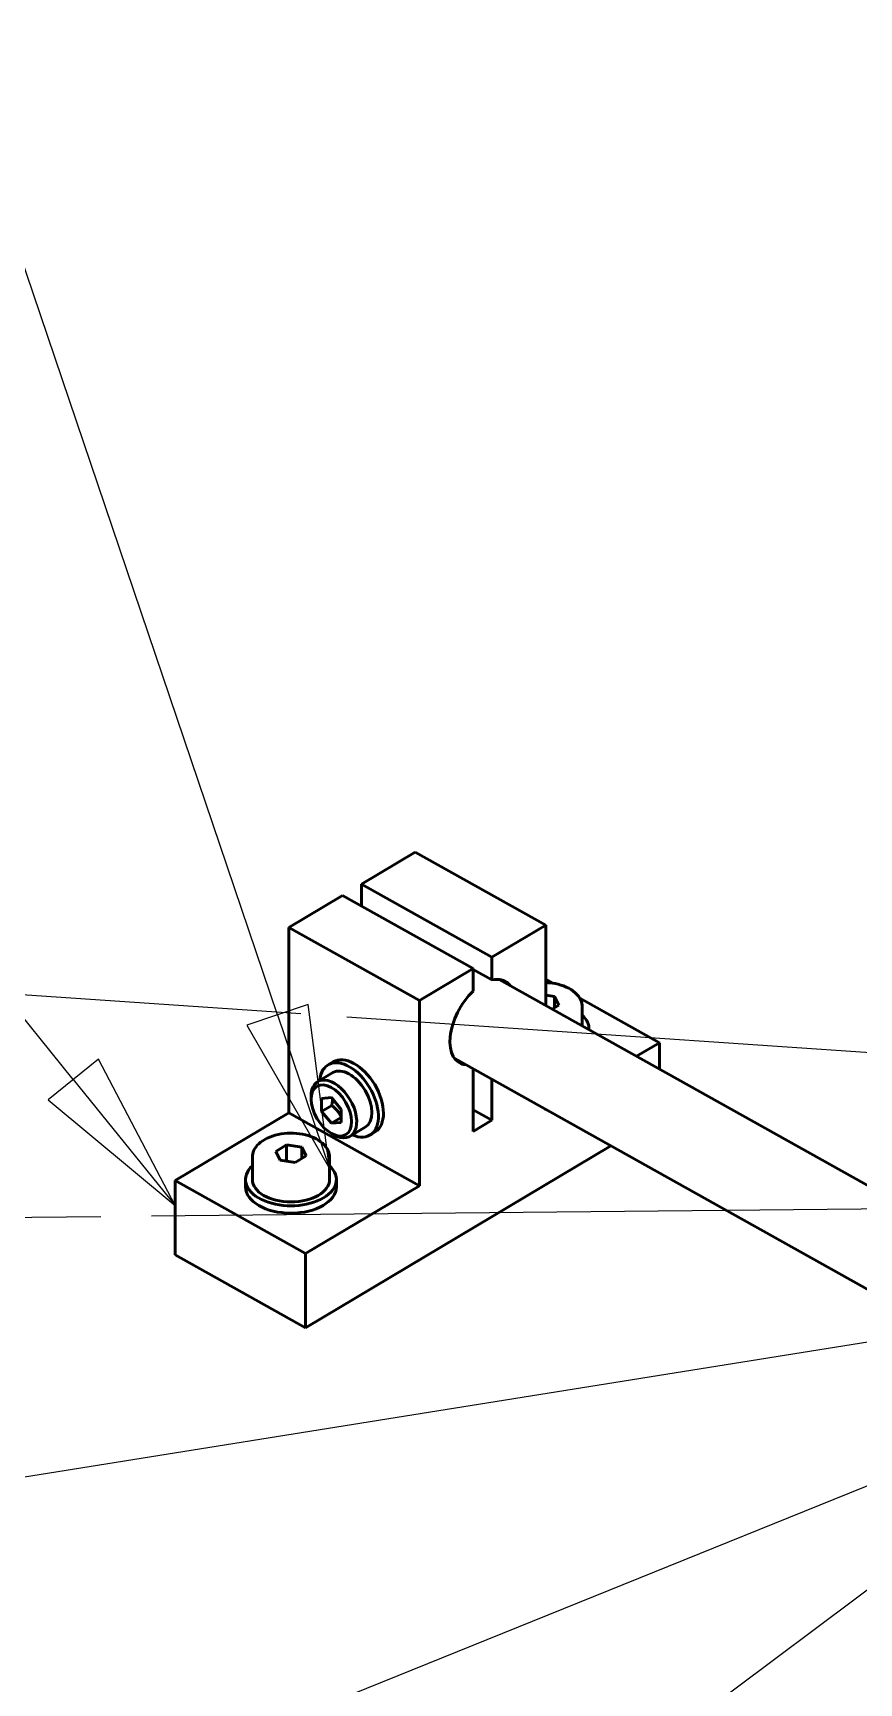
# Model space of a CAD drawing. Header units: millimetres. Extents: x -2685 to 3000, y -4484 to 2121.
# Drawn here: x 1950.7 to 2041.6, y 1551.9 to 1733.6 of the extents above; entities that cross this region are included whole.
import ezdxf

# ---------------------------------------------------------------- set-up
doc = ezdxf.new("R2010")
doc.units = ezdxf.units.MM
doc.header["$LTSCALE"] = 7.142857
doc.layers.add('Symbol (ISO)', color=7, linetype='Continuous', lineweight=25)
doc.layers.add('Visible (ISO)', color=7, linetype='Continuous', lineweight=50)

# ---------------------------------------------------------------- blocks, each defined once
blk = doc.blocks.new('Balloon1')
at = {"layer": 'Symbol (ISO)'}
for p, q in [((274.14, 224.452), (221.252, 223.933)), ((288.37, 224.592), (274.922, 224.46))]:
    blk.add_line(p, q, dxfattribs=at)
blk = doc.blocks.new('Balloon2')
at = {"layer": 'Symbol (ISO)'}
blk.add_line((288.925, 221.503), (236.874, 200.443), dxfattribs=at)
blk = doc.blocks.new('Balloon5')
at = {"layer": 'Symbol (ISO)'}
for p, q in [((276.864, 227.564), (267.304, 255.786)), ((277.337, 227.725), (276.39, 227.404)), ((276.864, 227.564), (277.666, 225.196)), ((277.666, 225.196), (277.337, 227.725)), ((276.39, 227.404), (277.666, 225.196))]:
    blk.add_line(p, q, dxfattribs=at)
at = {"layer": 'Symbol (ISO)', "flags": 128}
blk.add_lwpolyline([(276.39, 227.404), (277.666, 225.196)], dxfattribs=at)
at = {"layer": 'Symbol (ISO)'}
blk.add_solid([(276.39, 227.404), (277.666, 225.196), (277.337, 227.725), (276.39, 227.404)], dxfattribs=at)
blk = doc.blocks.new('Balloon7')
at = {"layer": 'Symbol (ISO)'}
for p, q in [((273.714, 226.569), (261.463, 241.719)), ((274.103, 226.883), (273.325, 226.255)), ((275.286, 224.625), (274.103, 226.883)), ((273.714, 226.569), (275.286, 224.625)), ((273.325, 226.255), (275.286, 224.625))]:
    blk.add_line(p, q, dxfattribs=at)
at = {"layer": 'Symbol (ISO)', "flags": 128}
blk.add_lwpolyline([(273.325, 226.255), (275.286, 224.625)], dxfattribs=at)
at = {"layer": 'Symbol (ISO)'}
blk.add_solid([(273.325, 226.255), (275.286, 224.625), (274.103, 226.883), (273.325, 226.255)], dxfattribs=at)
blk = doc.blocks.new('Balloon8')
at = {"layer": 'Symbol (ISO)'}
blk.add_line((289.191, 221.112), (251.224, 192.737), dxfattribs=at)
blk = doc.blocks.new('Balloon9')
at = {"layer": 'Symbol (ISO)'}
for p, q in [((277.222, 227.58), (239.128, 230.174)), ((289.102, 226.771), (277.93, 227.532))]:
    blk.add_line(p, q, dxfattribs=at)
blk = doc.blocks.new('Balloon31')
at = {"layer": 'Symbol (ISO)'}
blk.add_line((288.085, 222.855), (224.075, 212.605), dxfattribs=at)

msp = doc.modelspace()

# ---------------------------------------------------------------- linework, layer by layer
at = {"layer": 'Visible (ISO)'}
for p, q in [((1986.847, 1639.851), (1992.76, 1643.377)), ((1992.76, 1643.377), (2007.128, 1635.344)), ((1986.847, 1637.44), (1986.847, 1639.851)), ((1986.847, 1639.851), (2001.215, 1631.819)), ((1978.847, 1635.081), (1984.76, 1638.607)), ((1984.76, 1638.607), (1999.128, 1630.574)), ((1978.847, 1614.669), (1978.847, 1635.081)), ((1978.847, 1635.081), (1993.215, 1627.049)), ((2007.128, 1635.344), (2001.215, 1631.819)), ((2007.128, 1626.504), (2007.128, 1635.344)), ((1999.128, 1630.574), (1993.215, 1627.049)), ((1999.128, 1628.065), (1999.128, 1630.574)), ((1999.128, 1630.476), (2001.215, 1629.309)), ((2001.215, 1631.819), (2001.215, 1629.309)), ((2064.834, 1594.243), (2002, 1629.371)), ((2007.128, 1629.398), (2007.929, 1628.95)), ((1993.215, 1627.049), (1993.215, 1606.636)), ((2007.128, 1627.63), (2008.105, 1627.488)), ((2008.105, 1627.488), (2008.58, 1626.527)), ((2008.105, 1626.243), (2008.105, 1627.488)), ((2010.893, 1627.293), (2019.649, 1622.398)), ((2008.58, 1626.527), (2007.858, 1626.096)), ((2011.15, 1626.362), (2011.15, 1624.255)), ((2011.9, 1623.836), (2011.9, 1623.912)), ((2019.649, 1622.398), (2017.145, 1620.904)), ((2019.649, 1619.504), (2019.649, 1622.398)), ((1983.727, 1620.293), (1983.17, 1619.961)), ((2063.599, 1583.477), (1997.12, 1620.642)), ((1982.013, 1618.107), (1983.682, 1619.102)), ((1999.128, 1612.611), (1999.128, 1619.52)), ((2001.215, 1618.353), (2001.215, 1613.856)), ((1981.301, 1616.096), (1981.292, 1616.412)), ((1982.45, 1616.244), (1983.527, 1616.349)), ((1982.45, 1614.83), (1982.45, 1616.244)), ((1983.527, 1616.349), (1984.605, 1615.039)), ((1966.326, 1607.203), (1978.847, 1614.669)), ((1978.847, 1614.669), (1993.215, 1606.636)), ((1983.563, 1615.494), (1982.45, 1614.83)), ((1983.527, 1613.521), (1982.45, 1614.83)), ((1983.527, 1613.521), (1984.605, 1614.163)), ((1984.605, 1615.039), (1984.605, 1613.625)), ((1999.128, 1615.022), (2001.215, 1613.856)), ((2007.128, 1614.932), (2007.128, 1615.047)), ((2007.228, 1614.991), (2007.128, 1614.932)), ((1983.491, 1612.424), (1983.764, 1612.266)), ((1984.605, 1613.625), (1983.527, 1613.521)), ((1985.598, 1612.094), (1987.267, 1613.09)), ((1988.336, 1612.563), (1987.779, 1612.231)), ((2001.215, 1613.856), (1999.128, 1612.611)), ((1977.395, 1610.422), (1978.6, 1611.141)), ((1978.6, 1611.141), (1980.28, 1610.898)), ((1978.6, 1609.355), (1978.6, 1611.141)), ((1980.28, 1610.898), (1980.755, 1609.936)), ((1980.28, 1609.653), (1980.28, 1610.898)), ((1980.694, 1591.006), (2014.295, 1611.04)), ((1974.825, 1609.771), (1974.825, 1607.321)), ((1977.87, 1609.461), (1977.395, 1610.422)), ((1979.55, 1609.218), (1977.87, 1609.461)), ((1980.755, 1609.936), (1979.55, 1609.218)), ((1983.325, 1609.771), (1983.325, 1607.321)), ((1966.326, 1599.038), (1966.326, 1607.203)), ((1966.326, 1607.203), (1980.694, 1599.171)), ((1974.075, 1606.505), (1974.075, 1607.321)), ((1984.075, 1606.505), (1984.075, 1607.321)), ((1993.215, 1606.636), (1980.694, 1599.171)), ((1966.326, 1599.038), (1980.694, 1591.006)), ((1980.694, 1599.171), (1980.694, 1591.006))]:
    msp.add_line(p, q, dxfattribs=at)
for centre, major_axis, ratio, start_param, end_param in [((2000.172, 1624.664), (2.513, 4.495), 0.5679804, 6.0412402, 6.7651161), ((2000.172, 1624.664), (-2.513, -4.495), 0.5679804, 4.2146152, 6.5251304), ((2006.9, 1623.912), (5, 0), 0.5773503, 6.2570961, 6.8379963), ((1985.475, 1616.096), (-2.305, 3.865), 0.5865704, 2.4619188, 6.9628591), ((1986.031, 1616.428), (-2.305, 3.865), 0.5865704, 3.1415927, 6.2831853), ((1983.805, 1615.101), (-1.792, 3.006), 0.5865704, 2.3316436, 7.0931344), ((1985.475, 1616.096), (-1.792, 3.006), 0.5865704, 3.1415927, 6.2831853), ((1979.075, 1607.321), (5, 0), 0.5773503, 2.5867816, 6.8379963), ((1979.075, 1607.321), (4.25, 0), 0.5773503, 3.1415927, 6.2831853), ((1979.075, 1606.505), (5, 0), 0.5773503, 3.1415927, 6.2831853)]:
    msp.add_ellipse(centre, major_axis=major_axis, ratio=ratio, start_param=start_param, end_param=end_param, dxfattribs=at)
msp.add_ellipse((1983.527, 1614.935), major_axis=(-1.588, 2.663), ratio=0.5865704, dxfattribs=at)
for points, knots in [([(2007.128, 1629.023), (2007.482, 1629.011), (2007.835, 1628.973), (2008.608, 1628.825), (2009.022, 1628.699), (2009.771, 1628.365), (2010.107, 1628.156), (2010.652, 1627.669), (2010.866, 1627.391), (2011.097, 1626.853), (2011.15, 1626.608), (2011.15, 1626.362)], [3.9994915, 3.9994915, 3.9994915, 3.9994915, 4.2631117, 4.2631117, 4.6003574, 4.6003574, 4.9405063, 4.9405063, 5.2704786, 5.2704786, 5.5138873, 5.5138873, 5.5138873, 5.5138873]), ([(1974.825, 1609.771), (1974.825, 1610.036), (1974.887, 1610.3), (1975.124, 1610.81), (1975.308, 1611.052), (1975.793, 1611.509), (1976.107, 1611.717), (1976.829, 1612.063), (1977.24, 1612.199), (1978.104, 1612.383), (1978.557, 1612.432), (1979.463, 1612.44), (1979.916, 1612.4), (1980.783, 1612.234), (1981.196, 1612.108), (1981.946, 1611.774), (1982.282, 1611.566), (1982.827, 1611.078), (1983.041, 1610.8), (1983.272, 1610.262), (1983.325, 1610.017), (1983.325, 1609.771)], [2.3722946, 2.3722946, 2.3722946, 2.3722946, 2.6349032, 2.6349032, 2.9217379, 2.9217379, 3.2495681, 3.2495681, 3.5897658, 3.5897658, 3.9273066, 3.9273066, 4.2631117, 4.2631117, 4.6003574, 4.6003574, 4.9405063, 4.9405063, 5.2704786, 5.2704786, 5.5138873, 5.5138873, 5.5138873, 5.5138873])]:
    msp.add_open_spline(points, degree=3, knots=knots, dxfattribs=at)
for points, weights in [([(1983.655, 1616.194), (1983.647, 1615.89), (1983.563, 1615.494)], [1.07665432967, 1.07001330053, 1]), ([(1983.563, 1615.494), (1984.249, 1614.963), (1984.605, 1614.256)], [1, 1.14819496248, 1.01246399768])]:
    msp.add_rational_spline(points, weights, degree=2, dxfattribs=at)

# ---------------------------------------------------------------- block references
at = {"layer": 'Symbol (ISO)', "xscale": 7.142857142857142, "yscale": 7.142857142857142, "zscale": 7.142857142857142}
for name in ['Balloon5', 'Balloon7', 'Balloon9', 'Balloon1', 'Balloon8', 'Balloon31', 'Balloon2']:
    msp.add_blockref(name, (0, 0), dxfattribs=at)

doc.saveas('drawing.dxf')
